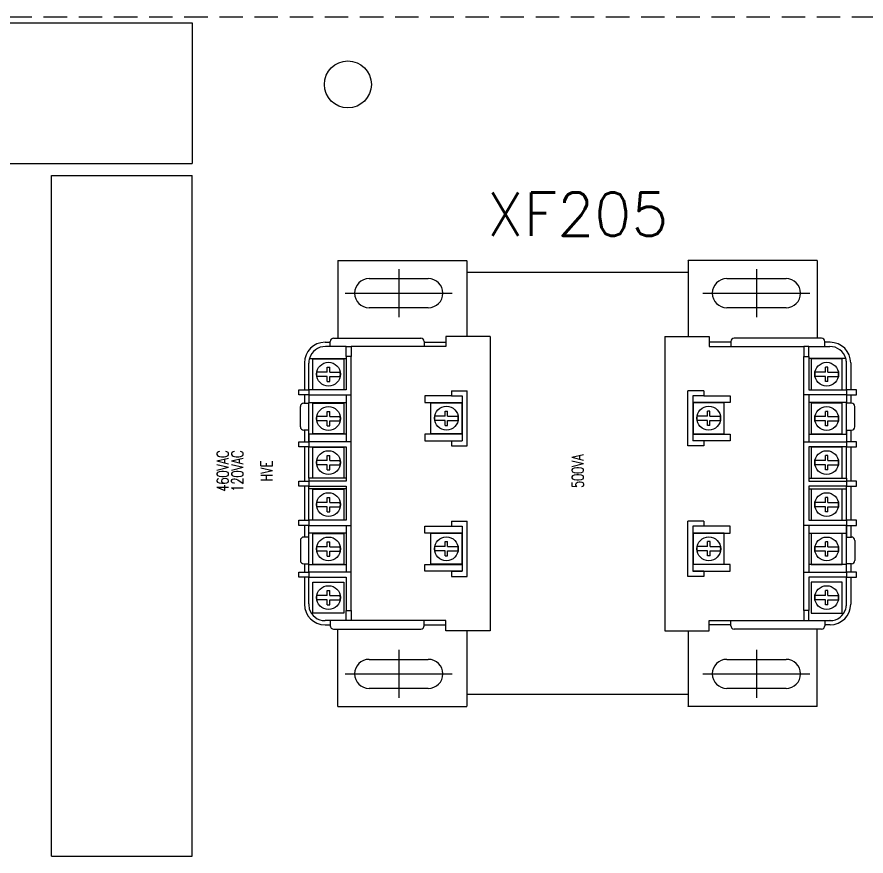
# Model space of a CAD drawing. Header units: inches. Extents: x 0.1 to 89.7, y 0.1 to 57.6.
# Drawn here: x 20.15 to 29.21, y 34.61 to 43.56 of the extents above; entities that cross this region are included whole.
import ezdxf
from ezdxf.enums import TextEntityAlignment as Align

# ---------------------------------------------------------------- set-up
doc = ezdxf.new("R2010")
doc.units = ezdxf.units.IN
doc.header["$MEASUREMENT"] = 0
for name, pattern in [('CENTER', [2, 1.25, -0.25, 0.25, -0.25]), ('HIDDEN', [0.375, 0.25, -0.125]), ('HIDDEN2', [0.1875, 0.125, -0.0625])]:
    doc.linetypes.add(name, pattern=pattern)
for name, color, linetype in [('02___PRT_ALL_AXES', 7, 'Continuous'), ('Centerline', 40, 'CENTER'), ('DEFAULT_2', 8, 'HIDDEN'), ('PDESC', 142, 'Continuous'), ('PLOC', 8, 'Continuous'), ('PRTG', 130, 'Continuous'), ('PSYMS', 7, 'Continuous'), ('PTAG', 150, 'Continuous')]:
    doc.layers.add(name, color=color, linetype=linetype)
doc.styles.add('WD', font='romans.shx', dxfattribs={"height": 0.185})

# ---------------------------------------------------------------- blocks, each defined once
blk = doc.blocks.new('HXF1_500VA')
for p, q in [((1.3691, 5.4281), (1.3691, 5.5349)), ((1.3691, 5.5349), (1.4225, 5.5349)), ((1.4225, 5.5349), (1.4225, 5.4281)), ((1.7609, 5.5171), (1.5472, 5.5171)), ((1.9212, 5.4281), (1.9212, 5.5349)), ((1.9212, 5.5349), (1.9747, 5.5349)), ((1.9747, 5.5349), (1.9747, 5.4281)), ((2.3398, 5.4281), (2.3398, 5.5349)), ((2.3398, 5.5349), (2.3932, 5.5349)), ((2.3932, 5.5349), (2.3932, 5.4281)), ((2.7583, 5.4281), (2.7583, 5.5349)), ((2.7583, 5.5349), (2.8117, 5.5349)), ((2.8117, 5.5349), (2.8117, 5.4281)), ((2.972, 5.5171), (3.1858, 5.5171)), ((3.3104, 5.4281), (3.3104, 5.5349)), ((3.3104, 5.5349), (3.3639, 5.5349)), ((3.3639, 5.5349), (3.3639, 5.4281)), ((1.3691, 5.474), (1.0809, 5.474)), ((1.0842, 5.4281), (1.3691, 5.4281)), ((1.4225, 5.4281), (1.3691, 5.4281)), ((1.3691, 5.4281), (1.3691, 5.029)), ((1.5116, 5.474), (1.4225, 5.474)), ((1.4225, 5.4281), (1.5045, 5.4281)), ((1.4225, 4.9755), (1.4225, 5.4281)), ((1.5045, 5.4281), (1.8393, 5.4281)), ((1.5045, 5.4281), (1.5045, 5.029)), ((1.5116, 5.4815), (1.5116, 5.4281)), ((1.7966, 5.4281), (1.7966, 5.4815)), ((1.9212, 5.474), (1.7966, 5.474)), ((1.9212, 5.4295), (1.7966, 5.4295)), ((1.8393, 5.4281), (1.9212, 5.4281)), ((1.8393, 5.029), (1.8393, 5.4281)), ((1.9212, 5.4281), (1.9212, 4.9755)), ((1.9747, 5.4281), (1.9212, 5.4281)), ((2.3398, 5.474), (1.9747, 5.474)), ((1.9747, 5.4281), (2.3095, 5.4281)), ((1.9747, 5.029), (1.9747, 5.4281)), ((2.3095, 5.4281), (2.3398, 5.4281)), ((2.3095, 5.029), (2.3095, 5.4281)), ((2.3932, 5.4281), (2.3398, 5.4281)), ((2.3398, 5.4281), (2.3398, 5.029)), ((2.7583, 5.474), (2.3932, 5.474)), ((2.4235, 5.4281), (2.3932, 5.4281)), ((2.3932, 5.029), (2.3932, 5.4281)), ((2.4235, 5.4281), (2.7583, 5.4281)), ((2.4235, 5.029), (2.4235, 5.4281)), ((2.8117, 5.4281), (2.7583, 5.4281)), ((2.7583, 5.4281), (2.7583, 5.029)), ((2.9364, 5.474), (2.8117, 5.474)), ((2.9364, 5.4295), (2.8117, 5.4295)), ((2.8937, 5.4281), (2.8117, 5.4281)), ((2.8117, 4.9755), (2.8117, 5.4281)), ((2.8937, 5.4281), (3.2285, 5.4281)), ((2.8937, 5.029), (2.8937, 5.4281)), ((2.9364, 5.4281), (2.9364, 5.4815)), ((3.2214, 5.4815), (3.2214, 5.4281)), ((3.3104, 5.474), (3.2214, 5.474)), ((3.3104, 5.4281), (3.2285, 5.4281)), ((3.2285, 5.4281), (3.2285, 5.029)), ((3.3639, 5.4281), (3.3104, 5.4281)), ((3.3104, 5.4281), (3.3104, 4.9755)), ((3.652, 5.474), (3.3639, 5.474)), ((3.3639, 5.4281), (3.6488, 5.4281)), ((3.3639, 5.029), (3.3639, 5.4281)), ((0.9866, 5.3828), (1.1385, 5.3828)), ((0.9866, 5.3828), (1.3166, 5.3828)), ((0.9866, 5.0528), (0.9866, 5.3828)), ((1.1286, 5.2312), (1.1286, 5.3426)), ((1.1746, 5.2312), (1.1746, 5.3426)), ((1.3166, 5.3828), (1.3166, 5.0528)), ((1.5046, 5.0528), (1.5046, 5.3828)), ((1.5046, 5.3828), (1.8346, 5.3828)), ((1.5046, 5.3828), (1.6566, 5.3828)), ((1.6466, 5.2312), (1.6466, 5.3426)), ((1.6926, 5.2312), (1.6926, 5.3426)), ((1.8346, 5.3828), (1.8346, 5.0528)), ((1.9774, 5.0528), (1.9774, 5.3828)), ((1.9774, 5.3828), (2.3074, 5.3828)), ((1.9774, 5.3828), (2.1293, 5.3828)), ((2.1194, 5.2312), (2.1194, 5.3426)), ((2.1654, 5.2312), (2.1654, 5.3426)), ((2.3074, 5.3828), (2.3074, 5.0528)), ((2.4249, 5.0528), (2.4249, 5.3828)), ((2.4249, 5.3828), (2.7548, 5.3828)), ((2.4249, 5.3828), (2.5768, 5.3828)), ((2.5669, 5.2312), (2.5669, 5.3426)), ((2.6128, 5.2312), (2.6128, 5.3426)), ((2.7548, 5.3828), (2.7548, 5.0528)), ((2.8944, 5.0528), (2.8944, 5.3828)), ((2.8944, 5.3828), (3.2243, 5.3828)), ((2.8944, 5.3828), (3.0463, 5.3828)), ((3.0363, 5.2312), (3.0363, 5.3426)), ((3.0823, 5.2312), (3.0823, 5.3426)), ((3.2243, 5.3828), (3.2243, 5.0528)), ((3.366, 5.0528), (3.366, 5.3828)), ((3.366, 5.3828), (3.696, 5.3828)), ((3.366, 5.3828), (3.518, 5.3828)), ((3.508, 5.2312), (3.508, 5.3426)), ((3.554, 5.2312), (3.554, 5.3426)), ((3.696, 5.3828), (3.696, 5.0528)), ((3.6987, 5.421), (3.6987, 5.029)), ((0.8615, 5.2546), (0.8615, 5.1983)), ((0.906, 5.029), (0.9061, 5.2525)), ((0.9061, 5.2546), (0.9061, 5.2546)), ((0.9061, 5.2546), (0.9061, 5.2525)), ((3.8269, 5.029), (3.8269, 5.25)), ((3.8715, 5.2546), (3.8715, 5.1983)), ((0.817, 5.1627), (0.817, 4.234)), ((0.906, 5.1983), (0.8526, 5.1983)), ((1.0752, 5.2312), (1.0752, 5.2044)), ((1.0752, 5.2312), (1.1286, 5.2312)), ((1.0752, 5.2044), (1.1286, 5.2044)), ((1.1286, 5.2044), (1.1286, 5.093)), ((1.1746, 5.2312), (1.228, 5.2312)), ((1.1746, 5.2044), (1.228, 5.2044)), ((1.1746, 5.2044), (1.1746, 5.093)), ((1.228, 5.2312), (1.228, 5.2044)), ((1.5932, 5.2312), (1.6466, 5.2312)), ((1.5932, 5.2312), (1.5932, 5.2044)), ((1.5932, 5.2044), (1.6466, 5.2044)), ((1.6466, 5.2044), (1.6466, 5.093)), ((1.6926, 5.2312), (1.746, 5.2312)), ((1.6926, 5.2044), (1.6926, 5.093)), ((1.6926, 5.2044), (1.746, 5.2044)), ((1.746, 5.2312), (1.746, 5.2044)), ((2.066, 5.2312), (2.1194, 5.2312)), ((2.066, 5.2312), (2.066, 5.2044)), ((2.066, 5.2044), (2.1194, 5.2044)), ((2.1194, 5.2044), (2.1194, 5.093)), ((2.1654, 5.2312), (2.2188, 5.2312)), ((2.1654, 5.2044), (2.1654, 5.093)), ((2.1654, 5.2044), (2.2188, 5.2044)), ((2.2188, 5.2312), (2.2188, 5.2044)), ((2.5135, 5.2312), (2.5669, 5.2312)), ((2.5135, 5.2312), (2.5135, 5.2044)), ((2.5135, 5.2044), (2.5669, 5.2044)), ((2.5669, 5.2044), (2.5669, 5.093)), ((2.6128, 5.2312), (2.6662, 5.2312)), ((2.6128, 5.2044), (2.6128, 5.093)), ((2.6128, 5.2044), (2.6662, 5.2044)), ((2.6662, 5.2312), (2.6662, 5.2044)), ((2.9829, 5.2312), (3.0363, 5.2312)), ((2.9829, 5.2312), (2.9829, 5.2044)), ((2.9829, 5.2044), (3.0363, 5.2044)), ((3.0363, 5.2044), (3.0363, 5.093)), ((3.0823, 5.2312), (3.1357, 5.2312)), ((3.0823, 5.2044), (3.0823, 5.093)), ((3.0823, 5.2044), (3.1357, 5.2044)), ((3.1357, 5.2312), (3.1357, 5.2044)), ((3.4546, 5.2312), (3.508, 5.2312)), ((3.4546, 5.2312), (3.4546, 5.2044)), ((3.4546, 5.2044), (3.508, 5.2044)), ((3.508, 5.2044), (3.508, 5.093)), ((3.554, 5.2312), (3.6074, 5.2312)), ((3.554, 5.2044), (3.554, 5.093)), ((3.554, 5.2044), (3.6074, 5.2044)), ((3.6074, 5.2312), (3.6074, 5.2044)), ((3.8269, 5.1983), (3.8804, 5.1983)), ((3.916, 5.1627), (3.916, 4.234)), ((-0.0085, 5.1176), (0.817, 5.1176)), ((-0.0085, 5.1176), (-0.0085, 4.0768)), ((4.7415, 5.1176), (3.916, 5.1176)), ((4.7415, 5.1176), (4.7415, 4.0768)), ((0.906, 3.9668), (0.906, 5.029)), ((0.906, 5.029), (1.0129, 5.029)), ((1.0129, 4.9755), (0.906, 4.9755)), ((1.3166, 5.0528), (0.9866, 5.0528)), ((1.3691, 5.029), (1.0129, 5.029)), ((1.0129, 5.029), (1.0129, 4.9755)), ((1.0129, 4.9755), (1.4225, 4.9755)), ((1.9212, 5.029), (1.4225, 5.029)), ((1.4225, 4.9755), (1.9212, 4.9755)), ((1.8346, 5.0528), (1.5046, 5.0528)), ((1.9212, 4.9755), (2.8117, 4.9755)), ((2.3398, 5.029), (1.9747, 5.029)), ((2.3074, 5.0528), (1.9774, 5.0528)), ((2.7583, 5.029), (2.3932, 5.029)), ((2.7548, 5.0528), (2.4249, 5.0528)), ((3.3104, 5.029), (2.8117, 5.029)), ((2.8117, 4.9755), (3.3104, 4.9755)), ((3.2243, 5.0528), (2.8944, 5.0528)), ((3.3104, 4.9755), (3.7201, 4.9755)), ((3.7201, 5.029), (3.3639, 5.029)), ((3.696, 5.0528), (3.366, 5.0528)), ((3.7201, 5.029), (3.8269, 5.029)), ((3.7201, 4.9755), (3.7201, 5.029)), ((3.8269, 4.9755), (3.7201, 4.9755)), ((3.8269, 5.029), (3.8269, 4.9755)), ((3.8269, 3.9668), (3.8269, 4.9755)), ((0.1839, 4.1548), (0.1839, 4.7848)), ((0.4939, 4.7848), (0.4939, 4.1548)), ((4.2391, 4.1548), (4.2391, 4.7848)), ((4.5491, 4.7848), (4.5491, 4.1548)), ((0.8526, 4.1984), (0.906, 4.1984)), ((0.8615, 4.1984), (0.8615, 3.9668)), ((1.4315, 3.7923), (1.4315, 4.1914)), ((1.4315, 4.1914), (1.5045, 4.1914)), ((1.5045, 4.1914), (1.5045, 3.7923)), ((1.8393, 3.7923), (1.8393, 4.1914)), ((1.8393, 4.1914), (1.9124, 4.1914)), ((1.9124, 4.1914), (1.9124, 3.9085)), ((2.8206, 4.1914), (2.8206, 3.9085)), ((2.8936, 4.1914), (2.8206, 4.1914)), ((2.8936, 3.7923), (2.8936, 4.1914)), ((3.2285, 4.1914), (3.2285, 3.7923)), ((3.3015, 4.1914), (3.2285, 4.1914)), ((3.3015, 3.9085), (3.3015, 4.1914)), ((3.8804, 4.1984), (3.8269, 4.1984)), ((3.8715, 4.1984), (3.8715, 3.9668)), ((-0.0085, 4.0768), (-0.0085, 4.0203)), ((1.5064, 3.7973), (1.5064, 4.1273)), ((1.5064, 4.1273), (1.8363, 4.1273)), ((1.5064, 4.1273), (1.6583, 4.1273)), ((1.6483, 3.9757), (1.6483, 4.0871)), ((1.6943, 3.9757), (1.6943, 4.0871)), ((1.8363, 4.1273), (1.8363, 3.7973)), ((2.8978, 3.7967), (2.8978, 4.1267)), ((2.8978, 4.1267), (3.2277, 4.1267)), ((2.8978, 4.1267), (3.0497, 4.1267)), ((3.0397, 3.9751), (3.0397, 4.0865)), ((3.0857, 3.9751), (3.0857, 4.0865)), ((3.2277, 4.1267), (3.2277, 3.7967)), ((4.7415, 4.0768), (4.7415, 4.0203)), ((-0.0085, 4.0203), (-0.0085, 3.7434)), ((4.7415, 4.0203), (4.7415, 3.7434)), ((0.7992, 3.9668), (0.906, 3.9668)), ((0.7992, 3.4954), (0.7992, 3.9668)), ((1.4314, 3.9085), (1.378, 3.9085)), ((1.378, 3.9085), (1.378, 3.7389)), ((1.4314, 3.9085), (1.4314, 3.7923)), ((1.5949, 3.9757), (1.6483, 3.9757)), ((1.5949, 3.9757), (1.5949, 3.9489)), ((1.5949, 3.9489), (1.6483, 3.9489)), ((1.6483, 3.9489), (1.6483, 3.8375)), ((1.6943, 3.9757), (1.7477, 3.9757)), ((1.6943, 3.9489), (1.6943, 3.8375)), ((1.6943, 3.9489), (1.7477, 3.9489)), ((1.7477, 3.9757), (1.7477, 3.9489)), ((1.9657, 3.9085), (1.9123, 3.9085)), ((1.9123, 3.9085), (1.9123, 3.7923)), ((1.9657, 3.9085), (1.9657, 3.7389)), ((2.8206, 3.9085), (2.7672, 3.9085)), ((2.7672, 3.9085), (2.7672, 3.7389)), ((2.8206, 3.9085), (2.8206, 3.7923)), ((2.9863, 3.9751), (3.0397, 3.9751)), ((2.9863, 3.9751), (2.9863, 3.9483)), ((2.9863, 3.9483), (3.0397, 3.9483)), ((3.0397, 3.9483), (3.0397, 3.8369)), ((3.0857, 3.9751), (3.1391, 3.9751)), ((3.0857, 3.9483), (3.0857, 3.8369)), ((3.0857, 3.9483), (3.1391, 3.9483)), ((3.1391, 3.9751), (3.1391, 3.9483)), ((3.3549, 3.9085), (3.3015, 3.9085)), ((3.3015, 3.9085), (3.3015, 3.7923)), ((3.3549, 3.9085), (3.3549, 3.7389)), ((3.9338, 3.9668), (3.8269, 3.9668)), ((3.9338, 3.4954), (3.9338, 3.9668)), ((-0.0085, 3.7434), (-0.0058, 3.7434)), ((0.7992, 3.7434), (-0.0058, 3.7434)), ((0.1192, 1.3862), (0.1192, 3.7434)), ((1.378, 3.7389), (1.9657, 3.7389)), ((1.9123, 3.7923), (1.4314, 3.7923)), ((1.8363, 3.7973), (1.5064, 3.7973)), ((2.7672, 3.7389), (3.3549, 3.7389)), ((3.3015, 3.7923), (2.8206, 3.7923)), ((3.2277, 3.7967), (2.8978, 3.7967)), ((4.7388, 3.7434), (3.9338, 3.7434)), ((4.6138, 1.3862), (4.6138, 3.7434)), ((4.7388, 3.7434), (4.7415, 3.7434)), ((3.9338, 3.4954), (0.7992, 3.4954)), ((0.7992, 1.6342), (0.7992, 1.1627)), ((3.9338, 1.6342), (0.7992, 1.6342)), ((3.9338, 1.6342), (3.9338, 1.1627)), ((-0.0085, 1.1093), (-0.0085, 1.3862)), ((-0.0085, 1.3862), (-0.0058, 1.3862)), ((0.7992, 1.3862), (-0.0058, 1.3862)), ((1.378, 1.3907), (1.9657, 1.3907)), ((1.378, 1.2211), (1.378, 1.3907)), ((1.9657, 1.2211), (1.9657, 1.3907)), ((2.7672, 1.3907), (3.3549, 1.3907)), ((2.7672, 1.2211), (2.7672, 1.3907)), ((3.3549, 1.2211), (3.3549, 1.3907)), ((4.7388, 1.3862), (3.9338, 1.3862)), ((4.7388, 1.3862), (4.7415, 1.3862)), ((4.7415, 1.1093), (4.7415, 1.3862)), ((1.9123, 1.3373), (1.4314, 1.3373)), ((1.4314, 1.2211), (1.4314, 1.3373)), ((1.4315, 1.3373), (1.4315, 0.9381)), ((1.5045, 0.9381), (1.5045, 1.3373)), ((1.5064, 1.3323), (1.5064, 1.0023)), ((1.8363, 1.3323), (1.5064, 1.3323)), ((1.6483, 1.1807), (1.6483, 1.2921)), ((1.6943, 1.1807), (1.6943, 1.2921)), ((1.8363, 1.0023), (1.8363, 1.3323)), ((1.8393, 1.3373), (1.8393, 0.9381)), ((1.9123, 1.2211), (1.9123, 1.3373)), ((3.3015, 1.3373), (2.8206, 1.3373)), ((2.8206, 1.2211), (2.8206, 1.3373)), ((2.8936, 1.3373), (2.8936, 0.9381)), ((2.8978, 1.3329), (2.8978, 1.0029)), ((3.2277, 1.3329), (2.8978, 1.3329)), ((3.0397, 1.1813), (3.0397, 1.2927)), ((3.0857, 1.1813), (3.0857, 1.2927)), ((3.2277, 1.0029), (3.2277, 1.3329)), ((3.2285, 0.9381), (3.2285, 1.3373)), ((3.3015, 1.2211), (3.3015, 1.3373)), ((1.4314, 1.2211), (1.378, 1.2211)), ((1.5949, 1.1807), (1.6483, 1.1807)), ((1.5949, 1.1539), (1.5949, 1.1807)), ((1.6943, 1.1807), (1.7477, 1.1807)), ((1.7477, 1.1539), (1.7477, 1.1807)), ((1.9657, 1.2211), (1.9123, 1.2211)), ((1.9124, 0.9381), (1.9124, 1.2211)), ((2.8206, 1.2211), (2.7672, 1.2211)), ((2.8206, 0.9381), (2.8206, 1.2211)), ((2.9863, 1.1813), (3.0397, 1.1813)), ((2.9863, 1.1545), (2.9863, 1.1813)), ((3.0857, 1.1813), (3.1391, 1.1813)), ((3.1391, 1.1545), (3.1391, 1.1813)), ((3.3015, 1.2211), (3.3015, 0.9381)), ((3.3549, 1.2211), (3.3015, 1.2211)), ((-0.0085, 1.0528), (-0.0085, 1.1093)), ((0.7992, 1.1627), (0.906, 1.1627)), ((0.8615, 0.9312), (0.8615, 1.1627)), ((0.906, 1.1627), (0.906, 0.1006)), ((1.5949, 1.1539), (1.6483, 1.1539)), ((1.6483, 1.1539), (1.6483, 1.0425)), ((1.6943, 1.1539), (1.6943, 1.0425)), ((1.6943, 1.1539), (1.7477, 1.1539)), ((2.9863, 1.1545), (3.0397, 1.1545)), ((3.0397, 1.1545), (3.0397, 1.0431)), ((3.0857, 1.1545), (3.0857, 1.0431)), ((3.0857, 1.1545), (3.1391, 1.1545)), ((3.8269, 1.1627), (3.8269, 0.1541)), ((3.9338, 1.1627), (3.8269, 1.1627)), ((3.8715, 0.9312), (3.8715, 1.1627)), ((4.7415, 1.0528), (4.7415, 1.1093)), ((-0.0085, 0.012), (-0.0085, 1.0528)), ((1.5064, 1.0023), (1.8363, 1.0023)), ((1.5064, 1.0023), (1.6583, 1.0023)), ((2.8978, 1.0029), (3.2277, 1.0029)), ((2.8978, 1.0029), (3.0497, 1.0029)), ((4.7415, 0.012), (4.7415, 1.0528)), ((0.1839, 0.3448), (0.1839, 0.9748)), ((0.4939, 0.9748), (0.4939, 0.3448)), ((0.8526, 0.9312), (0.906, 0.9312)), ((1.4315, 0.9381), (1.5045, 0.9381)), ((1.8393, 0.9381), (1.9124, 0.9381)), ((2.8936, 0.9381), (2.8206, 0.9381)), ((3.3015, 0.9381), (3.2285, 0.9381)), ((3.8804, 0.9312), (3.8269, 0.9312)), ((4.2391, 0.3448), (4.2391, 0.9748)), ((4.5491, 0.9748), (4.5491, 0.3448)), ((0.817, -0.0331), (0.817, 0.8956)), ((3.916, -0.0331), (3.916, 0.8956)), ((1.0129, 0.1541), (0.906, 0.1541)), ((0.906, 0.1006), (0.9061, -0.1229)), ((0.906, 0.1006), (1.0129, 0.1006)), ((1.0129, 0.1541), (1.4225, 0.1541)), ((1.0129, 0.1006), (1.0129, 0.1541)), ((1.3691, 0.1006), (1.0129, 0.1006)), ((1.3691, -0.2985), (1.3691, 0.1006)), ((1.4225, 0.1541), (1.9212, 0.1541)), ((1.4225, 0.1541), (1.4225, -0.2985)), ((1.9212, 0.1006), (1.4225, 0.1006)), ((1.5045, -0.2985), (1.5045, 0.1006)), ((1.8393, 0.1006), (1.8393, -0.2985)), ((1.9212, 0.1541), (2.8117, 0.1541)), ((1.9212, -0.2985), (1.9212, 0.1541)), ((2.3398, 0.1006), (1.9747, 0.1006)), ((1.9747, 0.1006), (1.9747, -0.2985)), ((2.3095, 0.1006), (2.3095, -0.2985)), ((2.3398, -0.2985), (2.3398, 0.1006)), ((2.7583, 0.1006), (2.3932, 0.1006)), ((2.3932, 0.1006), (2.3932, -0.2985)), ((2.4235, 0.1006), (2.4235, -0.2985)), ((2.7583, -0.2985), (2.7583, 0.1006)), ((2.8117, 0.1541), (3.3104, 0.1541)), ((2.8117, 0.1541), (2.8117, -0.2985)), ((3.3104, 0.1006), (2.8117, 0.1006)), ((2.8937, 0.1006), (2.8937, -0.2985)), ((3.2285, -0.2985), (3.2285, 0.1006)), ((3.3104, 0.1541), (3.7201, 0.1541)), ((3.3104, -0.2985), (3.3104, 0.1541)), ((3.3639, 0.1006), (3.3639, -0.2985)), ((3.7201, 0.1006), (3.3639, 0.1006)), ((3.6987, -0.2914), (3.6987, 0.1006)), ((3.8269, 0.1541), (3.7201, 0.1541)), ((3.7201, 0.1541), (3.7201, 0.1006)), ((3.7201, 0.1006), (3.8269, 0.1006)), ((3.8269, 0.1006), (3.8269, 0.1541)), ((3.8269, 0.1006), (3.8269, -0.1204)), ((-0.0085, 0.012), (0.817, 0.012)), ((1.3166, 0.0767), (0.9866, 0.0767)), ((0.9866, 0.0767), (0.9866, -0.2532)), ((1.1286, -0.0748), (1.1286, 0.0366)), ((1.1746, -0.0748), (1.1746, 0.0366)), ((1.3166, -0.2532), (1.3166, 0.0767)), ((1.5046, 0.0767), (1.5046, -0.2532)), ((1.8346, 0.0767), (1.5046, 0.0767)), ((1.6466, -0.0748), (1.6466, 0.0366)), ((1.6926, -0.0748), (1.6926, 0.0366)), ((1.8346, -0.2532), (1.8346, 0.0767)), ((1.9774, 0.0767), (1.9774, -0.2532)), ((2.3074, 0.0767), (1.9774, 0.0767)), ((2.1194, -0.0748), (2.1194, 0.0366)), ((2.1654, -0.0748), (2.1654, 0.0366)), ((2.3074, -0.2532), (2.3074, 0.0767)), ((2.4249, 0.0767), (2.4249, -0.2532)), ((2.7548, 0.0767), (2.4249, 0.0767)), ((2.5669, -0.0748), (2.5669, 0.0366)), ((2.6128, -0.0748), (2.6128, 0.0366)), ((2.7548, -0.2532), (2.7548, 0.0767)), ((2.8944, 0.0767), (2.8944, -0.2532)), ((3.2243, 0.0767), (2.8944, 0.0767)), ((3.0363, -0.0748), (3.0363, 0.0366)), ((3.0823, -0.0748), (3.0823, 0.0366)), ((3.2243, -0.2532), (3.2243, 0.0767)), ((3.366, 0.0767), (3.366, -0.2532)), ((3.696, 0.0767), (3.366, 0.0767)), ((3.508, -0.0748), (3.508, 0.0366)), ((3.554, -0.0748), (3.554, 0.0366)), ((3.696, -0.2532), (3.696, 0.0767)), ((4.7415, 0.012), (3.916, 0.012)), ((0.906, -0.0687), (0.8526, -0.0687)), ((0.8615, -0.125), (0.8615, -0.0687)), ((1.0752, -0.1016), (1.0752, -0.0748)), ((1.0752, -0.0748), (1.1286, -0.0748)), ((1.1746, -0.0748), (1.228, -0.0748)), ((1.228, -0.1016), (1.228, -0.0748)), ((1.5932, -0.0748), (1.6466, -0.0748)), ((1.5932, -0.1016), (1.5932, -0.0748)), ((1.6926, -0.0748), (1.746, -0.0748)), ((1.746, -0.1016), (1.746, -0.0748)), ((2.066, -0.0748), (2.1194, -0.0748)), ((2.066, -0.1016), (2.066, -0.0748)), ((2.1654, -0.0748), (2.2188, -0.0748)), ((2.2188, -0.1016), (2.2188, -0.0748)), ((2.5135, -0.0748), (2.5669, -0.0748)), ((2.5135, -0.1016), (2.5135, -0.0748)), ((2.6128, -0.0748), (2.6662, -0.0748)), ((2.6662, -0.1016), (2.6662, -0.0748)), ((2.9829, -0.0748), (3.0363, -0.0748)), ((2.9829, -0.1016), (2.9829, -0.0748)), ((3.0823, -0.0748), (3.1357, -0.0748)), ((3.1357, -0.1016), (3.1357, -0.0748)), ((3.4546, -0.0748), (3.508, -0.0748)), ((3.4546, -0.1016), (3.4546, -0.0748)), ((3.554, -0.0748), (3.6074, -0.0748)), ((3.6074, -0.1016), (3.6074, -0.0748)), ((3.8269, -0.0687), (3.8804, -0.0687)), ((3.8715, -0.125), (3.8715, -0.0687)), ((0.9061, -0.125), (0.9061, -0.1229)), ((0.9061, -0.125), (0.9061, -0.125)), ((1.0752, -0.1016), (1.1286, -0.1016)), ((1.1286, -0.1016), (1.1286, -0.213)), ((1.1746, -0.1016), (1.228, -0.1016)), ((1.1746, -0.1016), (1.1746, -0.213)), ((1.5932, -0.1016), (1.6466, -0.1016)), ((1.6466, -0.1016), (1.6466, -0.213)), ((1.6926, -0.1016), (1.6926, -0.213)), ((1.6926, -0.1016), (1.746, -0.1016)), ((2.066, -0.1016), (2.1194, -0.1016)), ((2.1194, -0.1016), (2.1194, -0.213)), ((2.1654, -0.1016), (2.1654, -0.213)), ((2.1654, -0.1016), (2.2188, -0.1016)), ((2.5135, -0.1016), (2.5669, -0.1016)), ((2.5669, -0.1016), (2.5669, -0.213)), ((2.6128, -0.1016), (2.6128, -0.213)), ((2.6128, -0.1016), (2.6662, -0.1016)), ((2.9829, -0.1016), (3.0363, -0.1016)), ((3.0363, -0.1016), (3.0363, -0.213)), ((3.0823, -0.1016), (3.0823, -0.213)), ((3.0823, -0.1016), (3.1357, -0.1016)), ((3.4546, -0.1016), (3.508, -0.1016)), ((3.508, -0.1016), (3.508, -0.213)), ((3.554, -0.1016), (3.554, -0.213)), ((3.554, -0.1016), (3.6074, -0.1016)), ((0.9866, -0.2532), (1.1385, -0.2532)), ((0.9866, -0.2532), (1.3166, -0.2532)), ((1.5046, -0.2532), (1.8346, -0.2532)), ((1.5046, -0.2532), (1.6566, -0.2532)), ((1.9774, -0.2532), (2.3074, -0.2532)), ((1.9774, -0.2532), (2.1293, -0.2532)), ((2.4249, -0.2532), (2.7548, -0.2532)), ((2.4249, -0.2532), (2.5768, -0.2532)), ((2.8944, -0.2532), (3.2243, -0.2532)), ((2.8944, -0.2532), (3.0463, -0.2532)), ((3.366, -0.2532), (3.696, -0.2532)), ((3.366, -0.2532), (3.518, -0.2532)), ((1.3691, -0.3445), (1.0809, -0.3445)), ((1.0842, -0.2985), (1.3691, -0.2985)), ((1.3691, -0.2985), (1.3691, -0.4054)), ((1.4225, -0.2985), (1.3691, -0.2985)), ((1.4225, -0.2985), (1.5045, -0.2985)), ((1.4225, -0.4054), (1.4225, -0.2985)), ((1.5116, -0.3445), (1.4225, -0.3445)), ((1.5045, -0.2985), (1.8393, -0.2985)), ((1.5116, -0.3519), (1.5116, -0.2985)), ((1.7966, -0.2985), (1.7966, -0.3519)), ((1.9212, -0.2999), (1.7966, -0.2999)), ((1.9212, -0.3445), (1.7966, -0.3445)), ((1.8393, -0.2985), (1.9212, -0.2985)), ((1.9212, -0.2985), (1.9212, -0.4054)), ((1.9747, -0.2985), (1.9212, -0.2985)), ((1.9747, -0.2985), (2.3095, -0.2985)), ((1.9747, -0.4054), (1.9747, -0.2985)), ((2.3398, -0.3445), (1.9747, -0.3445)), ((2.3095, -0.2985), (2.3398, -0.2985)), ((2.3398, -0.2985), (2.3398, -0.4054)), ((2.3932, -0.2985), (2.3398, -0.2985)), ((2.4235, -0.2985), (2.3932, -0.2985)), ((2.3932, -0.4054), (2.3932, -0.2985)), ((2.7583, -0.3445), (2.3932, -0.3445)), ((2.4235, -0.2985), (2.7583, -0.2985)), ((2.7583, -0.2985), (2.7583, -0.4054)), ((2.8117, -0.2985), (2.7583, -0.2985)), ((2.8937, -0.2985), (2.8117, -0.2985)), ((2.8117, -0.4054), (2.8117, -0.2985)), ((2.9364, -0.2999), (2.8117, -0.2999)), ((2.9364, -0.3445), (2.8117, -0.3445)), ((2.8937, -0.2985), (3.2285, -0.2985)), ((2.9364, -0.2985), (2.9364, -0.3519)), ((3.2214, -0.3519), (3.2214, -0.2985)), ((3.3104, -0.3445), (3.2214, -0.3445)), ((3.3104, -0.2985), (3.2285, -0.2985)), ((3.3104, -0.2985), (3.3104, -0.4054)), ((3.3639, -0.2985), (3.3104, -0.2985)), ((3.3639, -0.2985), (3.6488, -0.2985)), ((3.3639, -0.4054), (3.3639, -0.2985)), ((3.652, -0.3445), (3.3639, -0.3445)), ((1.3691, -0.4054), (1.4225, -0.4054)), ((1.7609, -0.3875), (1.5472, -0.3875)), ((1.9212, -0.4054), (1.9747, -0.4054)), ((2.3398, -0.4054), (2.3932, -0.4054)), ((2.7583, -0.4054), (2.8117, -0.4054)), ((2.972, -0.3875), (3.1858, -0.3875)), ((3.3104, -0.4054), (3.3639, -0.4054))]:
    blk.add_line(p, q)
for centre in [(1.1516, 5.2178), (1.6696, 5.2178), (2.1424, 5.2178), (2.5898, 5.2178), (3.0593, 5.2178), (3.531, 5.2178), (1.6713, 3.9623), (3.0627, 3.9617), (1.6713, 1.1673), (3.0627, 1.1679), (1.1516, -0.0882), (1.6696, -0.0882), (2.1424, -0.0882), (2.5898, -0.0882), (3.0593, -0.0882), (3.531, -0.0882)]:
    blk.add_circle(centre, 0.1269)
for centre, radius, start, end in [((1.5472, 5.4815), 0.0356, 90, 180), ((1.7609, 5.4815), 0.0356, 0, 90), ((2.972, 5.4815), 0.0356, 90, 180), ((3.1858, 5.4815), 0.0356, 0, 90), ((1.0809, 5.2546), 0.2195, 90, 180), ((1.1013, 5.0088), 0.4197, 92.3411, 99.2656), ((3.6488, 5.25), 0.1781, 73.7398, 90), ((3.652, 5.2546), 0.2195, 0, 90), ((1.0809, 5.2546), 0.1749, 105.66636, 180), ((1.1516, 5.2178), 0.1269, 79.56273, 100.43727), ((1.6696, 5.2178), 0.1269, 79.56273, 100.43727), ((2.1424, 5.2178), 0.1269, 79.56273, 100.43727), ((2.5898, 5.2178), 0.1269, 79.56273, 100.43727), ((3.0593, 5.2178), 0.1269, 79.56273, 100.43727), ((3.531, 5.2178), 0.1269, 79.56273, 100.43727), ((3.6488, 5.25), 0.1781, 0, 73.7398), ((0.8526, 5.1627), 0.0356, 90, 180), ((3.8804, 5.1627), 0.0356, 0, 90), ((1.1516, 5.2178), 0.1269, 259.56273, 280.43727), ((1.6696, 5.2178), 0.1269, 259.56273, 280.43727), ((2.1424, 5.2178), 0.1269, 259.56273, 280.43727), ((2.5898, 5.2178), 0.1269, 259.56273, 280.43727), ((3.0593, 5.2178), 0.1269, 259.56273, 280.43727), ((3.531, 5.2178), 0.1269, 259.56273, 280.43727), ((0.3389, 4.7848), 0.155, 0, 180), ((4.3941, 4.7848), 0.155, 0, 180), ((0.8526, 4.234), 0.0356, 180, 270), ((3.8804, 4.234), 0.0356, 270, 0), ((0.3389, 4.1548), 0.155, 180, 0), ((1.6713, 3.9623), 0.1269, 79.56273, 100.43727), ((3.0627, 3.9617), 0.1269, 79.56273, 100.43727), ((4.3941, 4.1548), 0.155, 180, 0), ((1.6713, 3.9623), 0.1269, 259.56273, 280.43727), ((3.0627, 3.9617), 0.1269, 259.56273, 280.43727), ((1.6713, 1.1673), 0.1269, 79.56273, 100.43727), ((3.0627, 1.1679), 0.1269, 79.56273, 100.43727), ((0.3389, 0.9748), 0.155, 0, 180), ((4.3941, 0.9748), 0.155, 0, 180), ((1.6713, 1.1673), 0.1269, 259.56273, 280.43727), ((3.0627, 1.1679), 0.1269, 259.56273, 280.43727), ((0.8526, 0.8956), 0.0356, 90, 180), ((3.8804, 0.8956), 0.0356, 0, 90), ((0.3389, 0.3448), 0.155, 180, 0), ((4.3941, 0.3448), 0.155, 180, 0), ((1.1516, -0.0882), 0.1269, 79.56273, 100.43727), ((1.6696, -0.0882), 0.1269, 79.56273, 100.43727), ((2.1424, -0.0882), 0.1269, 79.56273, 100.43727), ((2.5898, -0.0882), 0.1269, 79.56273, 100.43727), ((3.0593, -0.0882), 0.1269, 79.56273, 100.43727), ((3.531, -0.0882), 0.1269, 79.56273, 100.43727), ((0.8526, -0.0331), 0.0356, 180, 270), ((3.8804, -0.0331), 0.0356, 270, 0), ((1.0809, -0.125), 0.2195, 180, 270), ((1.0809, -0.125), 0.1749, 180, 254.33364), ((3.652, -0.125), 0.2195, 270, 0), ((3.6488, -0.1204), 0.1781, 286.2602, 0), ((1.1516, -0.0882), 0.1269, 259.56273, 280.43727), ((1.6696, -0.0882), 0.1269, 259.56273, 280.43727), ((2.1424, -0.0882), 0.1269, 259.56273, 280.43727), ((2.5898, -0.0882), 0.1269, 259.56273, 280.43727), ((3.0593, -0.0882), 0.1269, 259.56273, 280.43727), ((3.531, -0.0882), 0.1269, 259.56273, 280.43727), ((1.1013, 0.1208), 0.4197, 260.7344, 267.6589), ((1.5472, -0.3519), 0.0356, 180, 270), ((1.7609, -0.3519), 0.0356, 270, 0), ((2.972, -0.3519), 0.0356, 180, 270), ((3.1858, -0.3519), 0.0356, 270, 0), ((3.6488, -0.1204), 0.1781, 270, 286.2602)]:
    blk.add_arc(centre, radius, start, end)
at = {"layer": 'Centerline'}
for p, q in [((0.3389, 5.0398), (0.3389, 3.8998)), ((4.3941, 5.0398), (4.3941, 3.8998)), ((0.5939, 4.4698), (0.0839, 4.4698)), ((4.6491, 4.4698), (4.1391, 4.4698)), ((0.3389, 1.2298), (0.3389, 0.0898)), ((4.3941, 1.2298), (4.3941, 0.0898)), ((0.5939, 0.6598), (0.0839, 0.6598)), ((4.6491, 0.6598), (4.1391, 0.6598))]:
    blk.add_line(p, q, dxfattribs=at)
at = {"style": 'WD', "width": 0.7}
for tag, p in [('INST', (2.5, 6.4196)), ('DESC1', (2.5, 6.2812)), ('DESC2', (2.5, 6.125)), ('DESC3', (2.5, 5.9771)), ('LOC', (2.5, 5.8125)), ('XREF', (2.5, 4.4062)), ('RATING1', (2.5, 2.5))]:
    blk.add_attdef(tag, text='', height=0.125, dxfattribs=at).set_placement(p, align=Align.CENTER)
at = {"style": 'WD'}
blk.add_attdef('TAG1', text='', height=0.125, dxfattribs=at).set_placement((2.5, 5.625), align=Align.CENTER)
at = {"style": 'WD', "flags": 9}
for tag, p in [('ASSYCODE', (2.73, 4.6964)), ('MFG', (2.7278, 4.7137)), ('CAT', (2.7297, 4.7332))]:
    blk.add_attdef(tag, text='', height=0.01, dxfattribs=at).set_placement(p, align=Align.CENTER)
blk.add_attdef('FAMILY', (2.7047, 4.7773), '', height=0.01, dxfattribs=at)
blk = doc.blocks.new('HDIN110F5')
for p, q in [((0, 0.75), (12.5, 0.75)), ((0, 0.75), (0, -0.75)), ((12.5, 0.75), (12.5, -0.75)), ((0, -0.75), (12.5, -0.75))]:
    blk.add_line(p, q)
blk = doc.blocks.new('VDIN1111C')
for p, q in [((-0.75, 0), (-0.75, 7.25)), ((-0.75, 7.25), (0.75, 7.25)), ((0.75, 0), (0.75, 7.25)), ((-0.75, 0), (0.75, 0))]:
    blk.add_line(p, q)

msp = doc.modelspace()

# ---------------------------------------------------------------- linework, layer by layer
at = {"layer": '02___PRT_ALL_AXES', "color": 3, "linetype": 'Continuous'}
msp.add_circle((23.68134, 42.84353), 0.25047, dxfattribs=at)
at = {"layer": 'DEFAULT_2', "color": 8, "linetype": 'HIDDEN'}
msp.add_line((9.18539, 43.56363), (38.1773, 43.56363), dxfattribs=at)

# ---------------------------------------------------------------- block references
at = {"layer": 'PSYMS', "linetype": 'HIDDEN2', "xscale": 1.001880327007336, "yscale": 1.001880327007336, "zscale": 1.001880327007336}
for name, p in [('HDIN110F5', (9.49726, 42.7496)), ('VDIN1111C', (21.26936, 34.60932))]:
    msp.add_blockref(name, p, dxfattribs=at)
at = {"layer": 'PSYMS'}
ref = msp.add_blockref('HXF1_500VA', (28.70189, 36.21344), dxfattribs=dict(at, xscale=1.001880327007336, yscale=1.001880327007336, zscale=1.001880327007336, rotation=90))
ref.add_attrib('DESC1', '460VAC', dxfattribs={"layer": 'PDESC', "height": 0.125235, "rotation": 90, "style": 'WD', "width": 0.7}).set_placement((22.40883, 38.71814), align=Align.CENTER)
ref.add_attrib('DESC2', '120VAC', dxfattribs={"layer": 'PDESC', "height": 0.125235, "rotation": 90, "style": 'WD', "width": 0.7}).set_placement((22.56537, 38.71814), align=Align.CENTER)
ref.add_attrib('LOC', 'HVE', dxfattribs={"layer": 'PLOC', "height": 0.125235, "rotation": 90, "style": 'WD', "width": 0.7}).set_placement((22.87846, 38.71814), align=Align.CENTER)
ref.add_attrib('RATING1', '500VA', dxfattribs={"layer": 'PRTG', "height": 0.125235, "rotation": 90, "style": 'WD', "width": 0.7}).set_placement((26.19719, 38.71814), align=Align.CENTER)
ref.add_attrib('P_TAG1', 'XF205', dxfattribs={"layer": 'PTAG', "height": 0.461257, "style": 'WD', "flags": 8}).set_placement((26.13227, 41.45938), align=Align.MIDDLE_CENTER)

doc.saveas('drawing.dxf')
